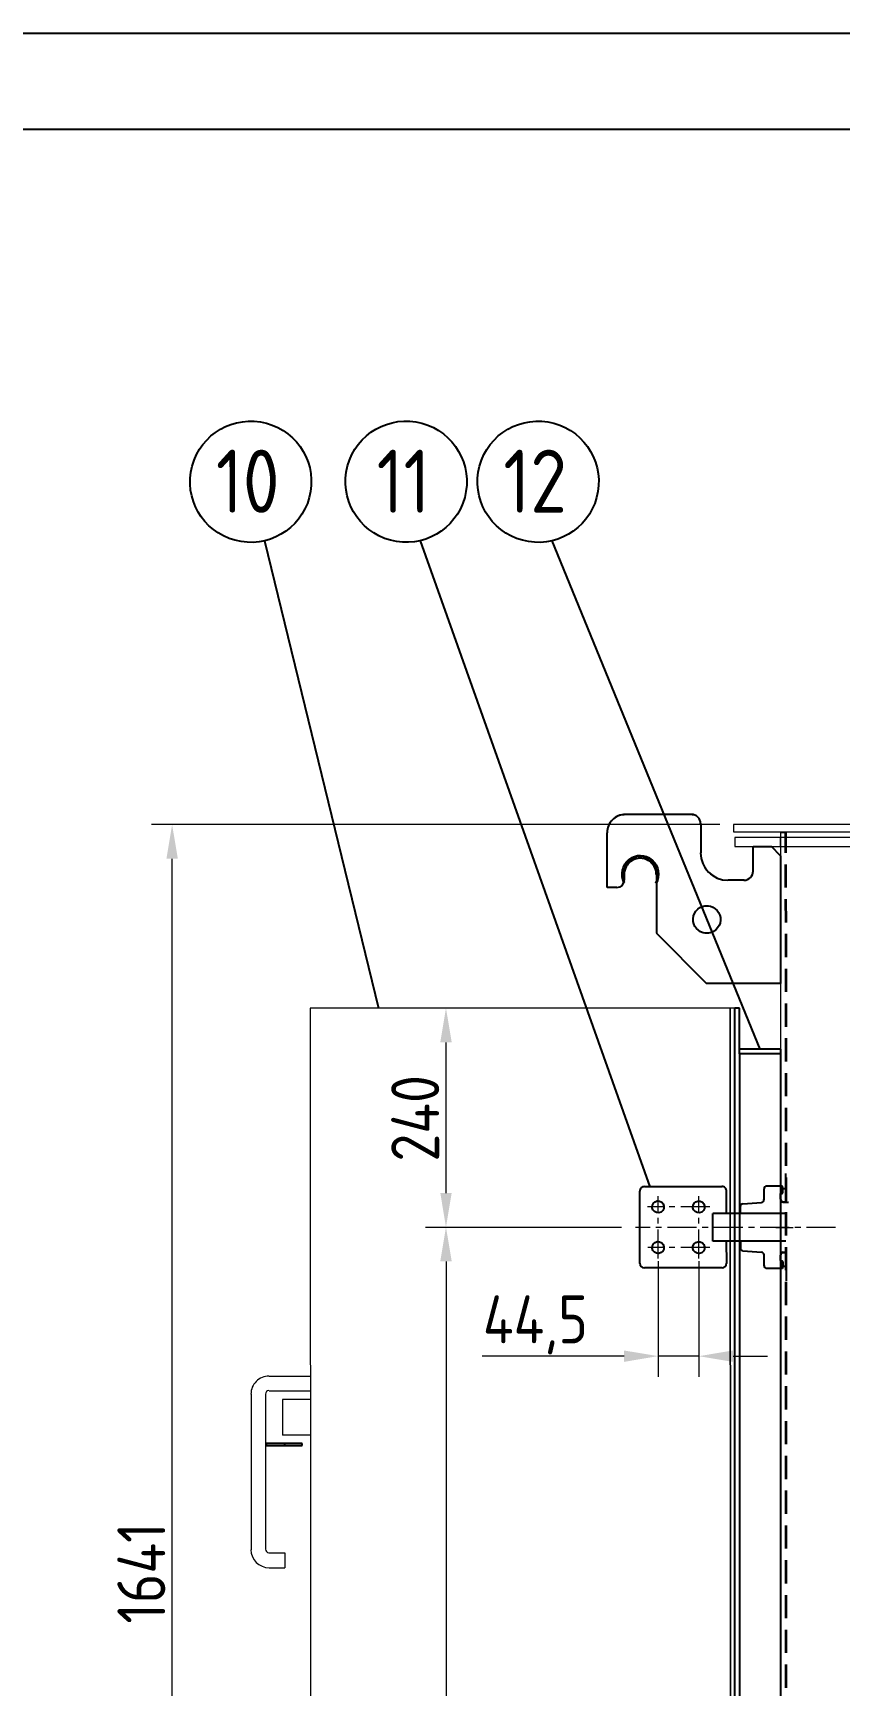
# Model space of a CAD drawing. Header units: millimetres. Extents: x -41310 to 13905, y 1865 to 89610.
# Drawn here: x 7309 to 8192, y 6601 to 8411 of the extents above; entities that cross this region are included whole.
import ezdxf

# ---------------------------------------------------------------- set-up
doc = ezdxf.new("R2010")
doc.units = ezdxf.units.MM
doc.linetypes.add('CENTER', pattern=[50.8, 31.75, -6.35, 6.35, -6.35])
doc.linetypes.add('DASHED', pattern=[19.05, 12.7, -6.35])
for name, color, linetype in [('01粗实线', 7, 'Continuous'), ('1', 4, 'Continuous'), ('5尺寸标注层', 3, 'Continuous')]:
    doc.layers.add(name, color=color, linetype=linetype)
for name, color, linetype, lineweight in [('1轮廓实线层', 7, 'Continuous', 0), ('2虚线层', 6, 'DASHED', 35), ('中心线', 1, 'CENTER', 20), ('粗实线', 7, 'Continuous', 25), ('细实线', 3, 'Continuous', 35)]:
    doc.layers.add(name, color=color, linetype=linetype, lineweight=lineweight)
doc.styles.get("Standard").update_dxf_attribs({"font": 'gbenor.shx', "bigfont": 'gbcbig.shx'})

msp = doc.modelspace()

# ---------------------------------------------------------------- linework, layer by layer
at = {"layer": '01粗实线', "extrusion": (-0.004685, -0.017452, 0.999837)}
for p, q in [((8029.7, 7555, 169.5), (7957.2, 7555, 169.2)), ((7937.2, 7475, 167.7), (7937.2, 7535, 168.7)), ((8039.7, 7545, 169.4), (8039.7, 7513, 168.8)), ((8097.2, 7520, 169.2), (8117.2, 7520, 169.3)), ((8097.2, 7493, 168.7), (8097.2, 7520, 169.2)), ((8127.2, 7510, 169.2), (8117.2, 7520, 169.3)), ((8127.2, 7510, 169.2), (8127.2, 7370, 166.7)), ((7956, 7489.4, 168), (7956, 7483, 167.9)), ((7991.2, 7489.4, 168.2), (7991.2, 7455, 167.6)), ((8087.2, 7483, 168.5), (8069.7, 7483, 168.4)), ((7948, 7475, 167.7), (7937.2, 7475, 167.7)), ((7948, 7475, 167.7), (7937.2, 7475, 167.7)), ((7991.2, 7455, 167.6), (7991.2, 7425, 167.1)), ((7991.2, 7425, 167.1), (8046.2, 7370, 166.4)), ((8127.2, 7370, 166.7), (8046.2, 7370, 166.4))]:
    msp.add_line(p, q, dxfattribs=at)
at = {"layer": '01粗实线', "ltscale": 2, "extrusion": (-0.004685, -0.017452, 0.999837)}
for p, q in [((7991.2, 7455, 167.6), (7991.2, 7425, 167.1)), ((8082.1, 7343, 166), (8077.1, 7343, 166)), ((8082.1, 7293, 165.2), (8082.1, 7343, 166)), ((8127.1, 7298, 165.5), (8082.1, 7298, 165.3)), ((8127.1, 7293, 165.4), (8082.1, 7293, 165.2)), ((8082.1, 7293, 165.2), (8082.2, 6143.2, 145.1))]:
    msp.add_line(p, q, dxfattribs=at)
at = {"layer": '01粗实线', "ltscale": 2, "extrusion": (0.012768, -0.022135, 0.999673)}
for p, q in [((8077.2, 6093.2, 144.2), (8077.1, 7343, 166)), ((8127.1, 7298, 165.5), (8127.2, 6138.2, 145.2))]:
    msp.add_line(p, q, dxfattribs=at)
at = {"layer": '01粗实线', "lineweight": -3, "ltscale": 2, "extrusion": (-0.004685, -0.017452, 0.999837)}
for p, q in [((7603.4, 6866.3, 44.4), (7563.7, 6866.3, 44.2)), ((7563.7, 6866.3, 44.2), (7563.7, 6864.2, 44.2)), ((7563.7, 6864.2, 44.2), (7603.4, 6864.2, 44.3)), ((7603.4, 6864.2, 44.3), (7603.4, 6866.3, 44.4))]:
    msp.add_line(p, q, dxfattribs=at)
at = {"layer": '01粗实线', "extrusion": (-0.004685, -0.017452, 0.999837)}
msp.add_circle((5842.2, 9273.4), 15, dxfattribs=at)
for centre, radius, start, end in [((5731.4, 9342), 20, 105.0301, 195.0301), ((5798.8, 9370.5), 10, 15.0301, 105.0301), ((5845.7, 9349.9), 30, 195.0301, 285.0301), ((5759, 9302.2), 17.6, 15.0301, 195.0301), ((5736, 9289.4), 8, 285.0301, 15.0301), ((5867.8, 9335.2), 10, 285.0301, 15.0301)]:
    msp.add_arc(centre, radius, start, end, dxfattribs=at)
at = {"layer": '1', "lineweight": -3, "ltscale": 2, "extrusion": (-0.004685, -0.017452, 0.999837)}
for p, q in [((4732.8, 8410.8, 86.3), (13904.7, 8410.8, 129.3)), ((13819.1, 8305.3, 127), (4987.5, 8305.3, 85.7))]:
    msp.add_line(p, q, dxfattribs=at)
at = {"layer": '1', "extrusion": (-0.004685, -0.017452, 0.999837)}
for p, q in [((7603.4, 6866.3, 44.4), (7583.7, 6866.3, 44.3)), ((7583.7, 6866.3, 44.3), (7583.7, 6864.2, 44.2)), ((7583.7, 6864.2, 44.2), (7603.4, 6864.2, 44.3)), ((7603.4, 6864.2, 44.3), (7603.4, 6866.3, 44.4))]:
    msp.add_line(p, q, dxfattribs=at)
at = {"layer": '1轮廓实线层', "ltscale": 2}
for p, q in [((7941, 7546.7, 168.9), (7941.8, 7547.7, 169)), ((7941.8, 7547.7, 169), (7942.6, 7548.7, 169)), ((7942.6, 7548.7, 169), (7943.5, 7549.5, 169)), ((7943.5, 7549.5, 169), (7944.5, 7550.4, 169)), ((7944.5, 7550.4, 169), (7945.5, 7551.1, 169)), ((7945.5, 7551.1, 169), (7946.5, 7551.9, 169.1)), ((7946.5, 7551.9, 169.1), (7947.6, 7552.5, 169.1)), ((7947.6, 7552.5, 169.1), (7948.7, 7553.1, 169.1)), ((7948.7, 7553.1, 169.1), (7949.9, 7553.6, 169.1)), ((7949.9, 7553.6, 169.1), (7951, 7554, 169.1)), ((7951, 7554, 169.1), (7952.2, 7554.3, 169.1)), ((7952.2, 7554.3, 169.1), (7953.5, 7554.6, 169.1)), ((7953.5, 7554.6, 169.1), (7954.7, 7554.8, 169.1)), ((7954.7, 7554.8, 169.1), (7956, 7554.9, 169.2)), ((7956, 7554.9, 169.2), (7957.2, 7555, 169.2)), ((7957.2, 7555, 169.2), (7957.2, 7555, 169.2)), ((7957.2, 7555, 169.2), (8029.7, 7555, 169.5)), ((8029.7, 7555, 169.5), (8030.3, 7554.9, 169.5)), ((8030.3, 7554.9, 169.5), (8031, 7554.9, 169.5)), ((8031, 7554.9, 169.5), (8031.6, 7554.8, 169.5)), ((8031.6, 7554.8, 169.5), (8032.2, 7554.6, 169.5)), ((8032.2, 7554.6, 169.5), (8032.8, 7554.5, 169.5)), ((8032.8, 7554.5, 169.5), (8033.4, 7554.3, 169.5)), ((8033.4, 7554.3, 169.5), (8034, 7554, 169.5)), ((8034, 7554, 169.5), (8034.5, 7553.7, 169.5)), ((8034.5, 7553.7, 169.5), (8035.1, 7553.4, 169.5)), ((8035.1, 7553.4, 169.5), (8035.6, 7553.1, 169.5)), ((8035.6, 7553.1, 169.5), (8036.1, 7552.7, 169.5)), ((8036.1, 7552.7, 169.5), (8036.6, 7552.3, 169.5)), ((8036.6, 7552.3, 169.5), (8037, 7551.8, 169.5)), ((8037, 7551.8, 169.5), (8037.4, 7551.3, 169.5)), ((8037.4, 7551.3, 169.5), (8037.8, 7550.8, 169.5)), ((8037.8, 7550.8, 169.5), (8038.2, 7550.3, 169.5)), ((8038.2, 7550.3, 169.5), (8038.5, 7549.8, 169.5)), ((8038.5, 7549.8, 169.5), (8038.8, 7549.2, 169.4)), ((8038.8, 7549.2, 169.4), (8039, 7548.6, 169.4)), ((8039, 7548.6, 169.4), (8039.2, 7548.1, 169.4)), ((8039.2, 7548.1, 169.4), (8039.4, 7547.5, 169.4)), ((7937.2, 7535, 168.7), (7937.3, 7536.2, 168.7)), ((7937.2, 7475, 167.7), (7937.2, 7535, 168.7)), ((7937.3, 7536.2, 168.7), (7937.4, 7537.5, 168.8)), ((7937.4, 7537.5, 168.8), (7937.6, 7538.7, 168.8)), ((7937.6, 7538.7, 168.8), (7937.9, 7539.9, 168.8)), ((7937.9, 7539.9, 168.8), (7938.2, 7541.1, 168.8)), ((7938.2, 7541.1, 168.8), (7938.6, 7542.3, 168.9)), ((7938.6, 7542.3, 168.9), (7939.1, 7543.5, 168.9)), ((7939.1, 7543.5, 168.9), (7939.7, 7544.6, 168.9)), ((7939.7, 7544.6, 168.9), (7940.3, 7545.7, 168.9)), ((7940.3, 7545.7, 168.9), (7941, 7546.7, 168.9)), ((8039.4, 7547.5, 169.4), (8039.5, 7546.8, 169.4)), ((8039.5, 7546.8, 169.4), (8039.6, 7546.2, 169.4)), ((8039.6, 7546.2, 169.4), (8039.7, 7545.6, 169.4)), ((8039.7, 7545.6, 169.4), (8039.7, 7545, 169.4)), ((8039.7, 7545, 169.4), (8039.7, 7545, 169.4)), ((8039.7, 7545, 169.4), (8039.7, 7513, 168.8)), ((8039.7, 7513, 168.8), (8039.8, 7511.1, 168.8)), ((8097.2, 7493, 168.7), (8097.2, 7520, 169.2)), ((8097.2, 7520, 169.2), (8097.2, 7520, 169.2)), ((8097.2, 7520, 169.2), (8117.2, 7520, 169.3)), ((8117.2, 7520, 169.3), (8117.2, 7520, 169.3)), ((8117.2, 7520, 169.3), (8127.2, 7510, 169.2)), ((7956.6, 7493.8, 168.1), (7956.3, 7492.7, 168.1)), ((7956.9, 7494.8, 168.1), (7956.6, 7493.8, 168.1)), ((7957.3, 7495.9, 168.1), (7956.9, 7494.8, 168.1)), ((7957.7, 7496.9, 168.2), (7957.3, 7495.9, 168.1)), ((7958.2, 7497.9, 168.2), (7957.7, 7496.9, 168.2)), ((7958.8, 7498.8, 168.2), (7958.2, 7497.9, 168.2)), ((7959.4, 7499.7, 168.2), (7958.8, 7498.8, 168.2)), ((7960.1, 7500.6, 168.2), (7959.4, 7499.7, 168.2)), ((7960.8, 7501.4, 168.2), (7960.1, 7500.6, 168.2)), ((7961.6, 7502.2, 168.3), (7960.8, 7501.4, 168.2)), ((7962.4, 7502.9, 168.3), (7961.6, 7502.2, 168.3)), ((7963.3, 7503.6, 168.3), (7962.4, 7502.9, 168.3)), ((7964.2, 7504.2, 168.3), (7963.3, 7503.6, 168.3)), ((7965.1, 7504.8, 168.3), (7964.2, 7504.2, 168.3)), ((7966.1, 7505.3, 168.3), (7965.1, 7504.8, 168.3)), ((7967.1, 7505.7, 168.4), (7966.1, 7505.3, 168.3)), ((7968.2, 7506.1, 168.4), (7967.1, 7505.7, 168.4)), ((7969.2, 7506.4, 168.4), (7968.2, 7506.1, 168.4)), ((7970.3, 7506.7, 168.4), (7969.2, 7506.4, 168.4)), ((7971.4, 7506.8, 168.4), (7970.3, 7506.7, 168.4)), ((7972.5, 7506.9, 168.4), (7971.4, 7506.8, 168.4)), ((7973.6, 7507, 168.4), (7972.5, 7506.9, 168.4)), ((7974.7, 7506.9, 168.4), (7973.6, 7507, 168.4)), ((7975.8, 7506.8, 168.4), (7974.7, 7506.9, 168.4)), ((7976.9, 7506.7, 168.4), (7975.8, 7506.8, 168.4)), ((7978, 7506.4, 168.4), (7976.9, 7506.7, 168.4)), ((7979.1, 7506.1, 168.4), (7978, 7506.4, 168.4)), ((7980.1, 7505.7, 168.4), (7979.1, 7506.1, 168.4)), ((7981.1, 7505.3, 168.4), (7980.1, 7505.7, 168.4)), ((7982.1, 7504.8, 168.4), (7981.1, 7505.3, 168.4)), ((7983.1, 7504.2, 168.4), (7982.1, 7504.8, 168.4)), ((7984, 7503.6, 168.4), (7983.1, 7504.2, 168.4)), ((7984.8, 7502.9, 168.4), (7984, 7503.6, 168.4)), ((7985.7, 7502.2, 168.4), (7984.8, 7502.9, 168.4)), ((7986.5, 7501.4, 168.4), (7985.7, 7502.2, 168.4)), ((7987.2, 7500.6, 168.4), (7986.5, 7501.4, 168.4)), ((7987.9, 7499.7, 168.3), (7987.2, 7500.6, 168.4)), ((7988.5, 7498.8, 168.3), (7987.9, 7499.7, 168.3)), ((7989, 7497.9, 168.3), (7988.5, 7498.8, 168.3)), ((7989.6, 7496.9, 168.3), (7989, 7497.9, 168.3)), ((7990, 7495.9, 168.3), (7989.6, 7496.9, 168.3)), ((7990.4, 7494.8, 168.3), (7990, 7495.9, 168.3)), ((7990.7, 7493.8, 168.3), (7990.4, 7494.8, 168.3)), ((7990.9, 7492.7, 168.2), (7990.7, 7493.8, 168.3)), ((8039.8, 7511.1, 168.8), (8040, 7509.2, 168.8)), ((8040, 7509.2, 168.8), (8040.3, 7507.3, 168.7)), ((8040.3, 7507.3, 168.7), (8040.7, 7505.5, 168.7)), ((8040.7, 7505.5, 168.7), (8041.2, 7503.7, 168.7)), ((8041.2, 7503.7, 168.7), (8041.8, 7501.9, 168.6)), ((8041.8, 7501.9, 168.6), (8042.6, 7500.2, 168.6)), ((8042.6, 7500.2, 168.6), (8043.4, 7498.5, 168.6)), ((8043.4, 7498.5, 168.6), (8044.4, 7496.9, 168.6)), ((8044.4, 7496.9, 168.6), (8045.5, 7495.3, 168.5)), ((8045.5, 7495.3, 168.5), (8046.6, 7493.9, 168.5)), ((8046.6, 7493.9, 168.5), (8047.9, 7492.4, 168.5)), ((8127.2, 7510, 169.2), (8127.2, 7510, 169.2)), ((8127.2, 7510, 169.2), (8127.2, 7370, 166.7)), ((7950, 7475.2, 167.7), (7949.5, 7475.1, 167.7)), ((7950.5, 7475.4, 167.7), (7950, 7475.2, 167.7)), ((7951, 7475.5, 167.7), (7950.5, 7475.4, 167.7)), ((7951.5, 7475.8, 167.8), (7951, 7475.5, 167.7)), ((7951.9, 7476, 167.8), (7951.5, 7475.8, 167.8)), ((7952.3, 7476.2, 167.8), (7951.9, 7476, 167.8)), ((7952.8, 7476.5, 167.8), (7952.3, 7476.2, 167.8)), ((7953.2, 7476.8, 167.8), (7952.8, 7476.5, 167.8)), ((7953.5, 7477.2, 167.8), (7953.2, 7476.8, 167.8)), ((7953.9, 7477.5, 167.8), (7953.5, 7477.2, 167.8)), ((7954.2, 7477.9, 167.8), (7953.9, 7477.5, 167.8)), ((7954.5, 7478.3, 167.8), (7954.2, 7477.9, 167.8)), ((7954.8, 7478.7, 167.8), (7954.5, 7478.3, 167.8)), ((7955.1, 7479.2, 167.8), (7954.8, 7478.7, 167.8)), ((7955.3, 7479.6, 167.8), (7955.1, 7479.2, 167.8)), ((7955.5, 7480.1, 167.8), (7955.3, 7479.6, 167.8)), ((7955.7, 7480.6, 167.9), (7955.5, 7480.1, 167.8)), ((7955.8, 7481.1, 167.9), (7955.7, 7480.6, 167.9)), ((7955.9, 7481.5, 167.9), (7955.8, 7481.1, 167.9)), ((7956, 7482, 167.9), (7955.9, 7481.5, 167.9)), ((7956.1, 7490.5, 168), (7956, 7489.4, 168)), ((7956, 7489.4, 168), (7956, 7489.4, 168)), ((7956, 7489.4, 168), (7956, 7483, 167.9)), ((7956, 7483, 167.9), (7956, 7482.5, 167.9)), ((7956, 7482.5, 167.9), (7956, 7482, 167.9)), ((7956.2, 7491.6, 168.1), (7956.1, 7490.5, 168)), ((7956.3, 7492.7, 168.1), (7956.2, 7491.6, 168.1)), ((7991.1, 7491.6, 168.2), (7990.9, 7492.7, 168.2)), ((7991.2, 7490.5, 168.2), (7991.1, 7491.6, 168.2)), ((7991.2, 7489.4, 168.2), (7991.2, 7490.5, 168.2)), ((7991.2, 7479.9, 168), (7991.2, 7489.4, 168.2)), ((7991.2, 7455, 167.6), (7991.2, 7479.9, 168)), ((7991.2, 7479.9, 168), (7991.2, 7479.9, 168)), ((8047.9, 7492.4, 168.5), (8049.2, 7491.1, 168.5)), ((8049.2, 7491.1, 168.5), (8050.6, 7489.9, 168.5)), ((8050.6, 7489.9, 168.5), (8052.1, 7488.7, 168.5)), ((8052.1, 7488.7, 168.5), (8053.7, 7487.6, 168.4)), ((8053.7, 7487.6, 168.4), (8055.3, 7486.7, 168.4)), ((8055.3, 7486.7, 168.4), (8057, 7485.8, 168.4)), ((8057, 7485.8, 168.4), (8058.7, 7485.1, 168.4)), ((8058.7, 7485.1, 168.4), (8060.5, 7484.4, 168.4)), ((8060.5, 7484.4, 168.4), (8062.3, 7483.9, 168.4)), ((8062.3, 7483.9, 168.4), (8064.1, 7483.5, 168.4)), ((8064.1, 7483.5, 168.4), (8066, 7483.2, 168.4)), ((8066, 7483.2, 168.4), (8067.8, 7483, 168.4)), ((8067.8, 7483, 168.4), (8069.7, 7483, 168.4)), ((8069.7, 7483, 168.4), (8069.7, 7483, 168.4)), ((8069.7, 7483, 168.4), (8087.2, 7483, 168.5)), ((8087.2, 7483, 168.5), (8087.9, 7483, 168.5)), ((8087.9, 7483, 168.5), (8088.5, 7483.1, 168.5)), ((8088.5, 7483.1, 168.5), (8089.1, 7483.2, 168.5)), ((8089.1, 7483.2, 168.5), (8089.7, 7483.3, 168.5)), ((8089.7, 7483.3, 168.5), (8090.3, 7483.5, 168.5)), ((8090.3, 7483.5, 168.5), (8090.9, 7483.7, 168.5)), ((8090.9, 7483.7, 168.5), (8091.5, 7483.9, 168.6)), ((8091.5, 7483.9, 168.6), (8092, 7484.2, 168.6)), ((8092, 7484.2, 168.6), (8092.6, 7484.5, 168.6)), ((8092.6, 7484.5, 168.6), (8093.1, 7484.9, 168.6)), ((8093.1, 7484.9, 168.6), (8093.6, 7485.3, 168.6)), ((8093.6, 7485.3, 168.6), (8094.1, 7485.7, 168.6)), ((8094.1, 7485.7, 168.6), (8094.5, 7486.1, 168.6)), ((8094.5, 7486.1, 168.6), (8094.9, 7486.6, 168.6)), ((8094.9, 7486.6, 168.6), (8095.3, 7487.1, 168.6)), ((8095.3, 7487.1, 168.6), (8095.7, 7487.6, 168.6)), ((8095.7, 7487.6, 168.6), (8096, 7488.2, 168.6)), ((8096, 7488.2, 168.6), (8096.3, 7488.7, 168.7)), ((8096.3, 7488.7, 168.7), (8096.5, 7489.3, 168.7)), ((8096.5, 7489.3, 168.7), (8096.7, 7489.9, 168.7)), ((8096.7, 7489.9, 168.7), (8096.9, 7490.5, 168.7)), ((8096.9, 7490.5, 168.7), (8097, 7491.1, 168.7)), ((8097, 7491.1, 168.7), (8097.1, 7491.7, 168.7)), ((8097.1, 7491.7, 168.7), (8097.2, 7492.3, 168.7)), ((8097.2, 7492.3, 168.7), (8097.2, 7493, 168.7)), ((8097.2, 7493, 168.7), (8097.2, 7493, 168.7)), ((7948, 7475, 167.7), (7937.2, 7475, 167.7)), ((7937.2, 7475, 167.7), (7937.2, 7475, 167.7)), ((7948.5, 7475, 167.7), (7948, 7475, 167.7)), ((7948, 7475, 167.7), (7948, 7475, 167.7)), ((7949, 7475, 167.7), (7948.5, 7475, 167.7)), ((7949.5, 7475.1, 167.7), (7949, 7475, 167.7)), ((7991.2, 7425, 167.1), (7991.2, 7455, 167.6)), ((7991.2, 7455, 167.6), (7991.2, 7455, 167.6)), ((8046.2, 7370, 166.4), (7991.2, 7425, 167.1)), ((7991.2, 7425, 167.1), (7991.2, 7425, 167.1)), ((8127.2, 7370, 166.7), (8046.2, 7370, 166.4)), ((8046.2, 7370, 166.4), (8046.2, 7370, 166.4)), ((8127.2, 7370, 166.7), (8127.2, 7370, 166.7))]:
    msp.add_line(p, q, dxfattribs=at)
at = {"layer": '1轮廓实线层', "ltscale": 2, "extrusion": (-0.004685, -0.017452, 0.999837)}
for p, q in [((8029.7, 7555, 169.5), (7957.2, 7555, 169.2)), ((7937.2, 7535, 168.7), (7937.2, 7475, 167.7)), ((8039.7, 7513, 168.8), (8039.7, 7545, 169.4)), ((9390.6, 7544, 175.7), (8075.6, 7544, 169.5)), ((8075.6, 7544, 169.5), (8075.6, 7536, 169.4)), ((8075.6, 7536, 169.4), (9390.6, 7536, 175.5)), ((8127.1, 7530, 169.5), (8077.1, 7530, 169.3)), ((8077.1, 7530, 169.3), (8077.1, 7520, 169.1)), ((8133.1, 7535, 169.6), (8127.1, 7535, 169.6)), ((8127.1, 7535, 169.6), (8127.2, 5989.2, 142.6)), ((9339.1, 7530, 175.2), (8127.1, 7530, 169.5)), ((8127.1, 7530, 169.5), (8127.1, 7520, 169.3)), ((8127.1, 7520, 169.3), (8127.1, 7530, 169.5)), ((8077.1, 7520, 169.1), (8127.1, 7520, 169.3)), ((8117.2, 7520, 169.3), (8097.2, 7520, 169.2)), ((8097.2, 7520, 169.2), (8097.2, 7493, 168.7)), ((8127.2, 7510, 169.2), (8117.2, 7520, 169.3)), ((8127.1, 7520, 169.3), (9339.1, 7520, 175)), ((8127.2, 7370, 166.7), (8127.2, 7510, 169.2)), ((7956, 7483, 167.9), (7956, 7489.4, 168)), ((7991.2, 7489.4, 168.2), (7991.2, 7479.9, 168)), ((7991.2, 7479.9, 168), (7991.2, 7455, 167.6)), ((8087.2, 7483, 168.5), (8069.7, 7483, 168.4)), ((7937.2, 7475, 167.7), (7948, 7475, 167.7)), ((7991.2, 7455, 167.6), (7991.2, 7425, 167.1)), ((7991.2, 7425, 167.1), (8046.2, 7370, 166.4)), ((8046.2, 7370, 166.4), (8127.2, 7370, 166.7)), ((8072.1, 7343, 166), (7612.1, 7343, 163.8)), ((7612.1, 7343, 163.8), (7612.3, 5908.2, 138.8)), ((8072.2, 5908.2, 141), (8072.1, 7343, 166)), ((8077.1, 7343, 166), (8072.1, 7343, 166)), ((8072.1, 7343, 166), (8072.2, 6093.2, 144.2)), ((8077.2, 6093.2, 144.2), (8077.1, 7343, 166)), ((7581.8, 6914.6, -66), (7581.8, 6875.6, -66.7)), ((7584.3, 6746.7, 153.3), (7584.3, 6730.1, 153))]:
    msp.add_line(p, q, dxfattribs=at)
at = {"layer": '1轮廓实线层', "color": 3, "ltscale": 2, "extrusion": (-0.004685, -0.017452, 0.999837)}
for p, q in [((8060.6, 7544, 169.5), (7438.4, 7544, 166.5)), ((7461, 5940.7, 138.7), (7460.9, 7506.5, 166)), ((7953.1, 7343, 165.4), (7738.4, 7343, 164.4)), ((7760.9, 7140.5, 161), (7760.9, 7305.5, 163.9)), ((7953.1, 7103, 161.3), (7738.4, 7103, 160.2)), ((7953.1, 7103, 161.3), (7738.4, 7103, 160.2)), ((7760.9, 7065.5, 159.7), (7761, 5940.7, 140.1)), ((7993.2, 7065.8, 160.8), (7993.2, 6939.3, 158.6)), ((8037.7, 7065.8, 161), (8037.7, 6939.3, 158.8)), ((7955.7, 6961.8, 158.8), (7800.3, 6961.8, 158.1)), ((8037.7, 6961.8, 159.2), (7993.2, 6961.8, 159)), ((8075.2, 6961.8, 159.4), (8112.7, 6961.8, 159.5))]:
    msp.add_line(p, q, dxfattribs=at)
at = {"layer": '1轮廓实线层', "ltscale": 2, "extrusion": (-0.009372, -1.42003e-16, 0.999956)}
for p, q in [((7567, 6940, 156.6), (7612.2, 6940, 156.8)), ((7547.2, 6920.2, 156.2), (7547.2, 6749.9, 153.2)), ((7563.2, 6920.2, 156.2), (7563.2, 6750.5, 153.3)), ((7567, 6924, 156.3), (7612.2, 6924, 156.5)), ((7613.2, 6914.6, -65.8), (7581.8, 6914.6, -66)), ((7613.2, 6875.6, -66.5), (7581.8, 6875.6, -66.7)), ((7567, 6746.7, 153.2), (7584.3, 6746.7, 153.3)), ((7567, 6730.1, 152.9), (7584.3, 6730.1, 153))]:
    msp.add_line(p, q, dxfattribs=at)
at = {"layer": '1轮廓实线层', "ltscale": 2, "extrusion": (-0.004685, -0.017452, 0.999837)}
for centre, radius, start, end in [((5731.4, 9342), 20, 105.0301, 195.0301), ((5798.8, 9370.5), 10, 15.0301, 105.0301), ((5845.7, 9349.9), 30, 195.0301, 285.0301), ((5759, 9302.2), 17.6, 15.0301, 195.0301), ((5736, 9289.4), 8, 285.0301, 357.6522), ((5736, 9289.4), 8, 357.6522, 15.0301), ((5867.8, 9335.2), 10, 285.0301, 15.0301), ((5842.2, 9273.4), 15, 30.0602, 210.0602), ((5842.2, 9273.4), 15, 210.0602, 30.0602), ((5513.9, 8647), 19.8, 105.0301, 195.0301), ((5513.9, 8647), 3.84, 105.0301, 195.0301), ((5558.1, 8482.5), 19.8, 195.0301, 285.0301), ((5557.9, 8483), 3.84, 195.0301, 285.0301)]:
    msp.add_arc(centre, radius, start, end, dxfattribs=at)
at = {"layer": '1轮廓实线层', "color": 3, "extrusion": (-0.004685, -0.017452, 0.999837)}
for points in [[(5265.5, 9187.4), (5253.4, 9184.1), (5249.7, 9222)], [(5607.3, 9071), (5595.2, 9067.8), (5591.5, 9105.6)], [(5638, 8908.4), (5650, 8911.7), (5653.7, 8873.9)], [(5669.5, 8839.3), (5657.4, 8836), (5653.7, 8873.9)]]:
    msp.add_solid(points, dxfattribs=at)
at = {"layer": '1轮廓实线层', "color": 3, "ltscale": 2, "extrusion": (-0.004685, -0.017452, 0.999837)}
for points in [[(5880.1, 8781.9), (5876.9, 8794), (5914.7, 8797.7)], [(5992.3, 8825), (5995.5, 8812.9), (5957.7, 8809.2)]]:
    msp.add_solid(points, dxfattribs=at)
at = {"layer": '2虚线层', "ltscale": 2, "extrusion": (-0.004685, -0.017452, 0.999837)}
msp.add_line((8133.2, 5989.2, 142.7), (8133.1, 7535, 169.6), dxfattribs=at)
at = {"layer": '5尺寸标注层', "ltscale": 2, "extrusion": (-0.004685, -0.017452, 0.999837)}
for p, q in [((7562, 7854.6, 172.5), (7687, 7343, 164.2)), ((7732.3, 7854.6, 173.3), (7983.9, 7147.5, 162.2)), ((7876.8, 7854.6, 174), (8104.6, 7298, 165.4))]:
    msp.add_line(p, q, dxfattribs=at)
for centre in [(5235.5, 9606.9), (5399.9, 9651.1), (5539.5, 9688.5)]:
    msp.add_circle(centre, 66.4, dxfattribs=at)
at = {"layer": '中心线', "extrusion": (-0.004685, -0.017452, 0.999837)}
for p, q in [((7993.2, 7069, 160.8), (7993.1, 7137, 162)), ((8037.7, 7069, 161.1), (8037.6, 7137, 162.2)), ((8049.6, 7125.3, 162.1), (7981.6, 7125.3, 161.8)), ((8187.4, 7103, 162.4), (7968.1, 7103, 161.3)), ((8122.1, 7103, 162), (8138.1, 7103, 162.1)), ((8122.9, 7103, 162.1), (8140.9, 7103, 162.1)), ((8049.6, 7080.8, 161.3), (7981.7, 7080.8, 161))]:
    msp.add_line(p, q, dxfattribs=at)
at = {"layer": '粗实线', "extrusion": (-0.004685, -0.017452, 0.999837)}
for p, q in [((8133.1, 7130.5, 162.6), (8133.1, 7161.8, 163.1)), ((7973.2, 7063.5, 160.7), (7973.1, 7142.5, 162)), ((8063.1, 7147.5, 162.5), (7978.1, 7147.5, 162.1)), ((8068.1, 7118, 162.1), (8068.1, 7142.5, 162.5)), ((8109.1, 7133.3, 162.5), (8109.1, 7145, 162.7)), ((8129.1, 7148, 162.9), (8112.1, 7148, 162.8)), ((8127.1, 7133.7, 162.6), (8127.1, 7139.9, 162.7)), ((8127.1, 7139.4, 162.7), (8127.1, 7133.4, 162.6)), ((8128.1, 7140, 162.7), (8128.6, 7140, 162.7)), ((8129.1, 7144.5, 162.8), (8129.1, 7148, 162.9)), ((8129.1, 7144.5, 162.8), (8129.1, 7148, 162.9)), ((8129.6, 7141, 162.7), (8129.6, 7144.5, 162.8)), ((8130.6, 7145.5, 162.8), (8133.1, 7145.5, 162.8)), ((8133.1, 7145.5, 162.8), (8133.1, 7130.5, 162.6)), ((8133.1, 7118, 162.4), (8053.1, 7118, 162)), ((8053.1, 7088, 161.5), (8053.1, 7118, 162)), ((8083.1, 7118, 162.1), (8083.1, 7125.8, 162.3)), ((8085.9, 7128.7, 162.3), (8106.4, 7130.3, 162.4)), ((8133.1, 7130.5, 162.6), (8129.9, 7130.5, 162.6)), ((8129.9, 7130.5, 162.6), (8135.9, 7130.5, 162.6)), ((8130.1, 7130.5, 162.6), (8133.1, 7130.5, 162.6)), ((8133.1, 7088, 161.8), (8053.1, 7088, 161.5)), ((8068.2, 7063.5, 161.1), (8068.1, 7088, 161.5)), ((8083.1, 7088, 161.6), (8083.1, 7080.3, 161.5)), ((8085.9, 7077.3, 161.4), (8106.4, 7075.8, 161.5)), ((8109.1, 7061, 161.3), (8109.1, 7072.8, 161.5)), ((8127.1, 7066.7, 161.4), (8127.1, 7072.7, 161.5)), ((8127.1, 7072.3, 161.5), (8127.1, 7066.2, 161.4)), ((8128.2, 7066, 161.4), (8128.7, 7066, 161.4)), ((8129.2, 7061.6, 161.4), (8129.2, 7058, 161.3)), ((8129.7, 7065, 161.4), (8129.7, 7061.5, 161.4)), ((8133.1, 7075.5, 161.6), (8129.9, 7075.5, 161.6)), ((8129.9, 7075.5, 161.6), (8133.1, 7075.5, 161.6)), ((8130.1, 7075.5, 161.6), (8133.1, 7075.5, 161.6)), ((8130.7, 7060.5, 161.3), (8133.2, 7060.5, 161.4)), ((8133.1, 7075.5, 161.6), (8133.2, 7044.3, 161.1)), ((8133.2, 7060.5, 161.4), (8133.1, 7075.5, 161.6)), ((8063.2, 7058.5, 161), (7978.2, 7058.5, 160.6)), ((8129.2, 7058, 161.3), (8112.2, 7058, 161.2))]:
    msp.add_line(p, q, dxfattribs=at)
for centre in [(5872.3, 8955.6), (5915.3, 8967.1), (5883.8, 8912.6), (5926.8, 8924.1)]:
    msp.add_circle(centre, 6.5, dxfattribs=at)
for centre, radius, start, end in [((5853.3, 8968.3), 5, 105.0301, 195.0301), ((5935.4, 8990.4), 5, 15.0301, 105.0301), ((5979.3, 8992.6), 3, 289.4288, 15.0301), ((5982.1, 9005.5), 3, 105.0301, 195.0301), ((6002.5, 9006.3), 4.93, 140.9417, 202.1349), ((5999.1, 9003.9), 1, 105.0301, 195.0301), ((6003.1, 9000), 3.87, 202.4874, 268.684), ((6002.5, 8999.1), 3, 195.0301, 285.0301), ((5999.1, 9005.9), 1, 285.0301, 15.0301), ((6000.1, 9009.8), 1, 105.0301, 195.0301), ((5962, 8980.1), 3, 109.4288, 195.0301), ((5973.8, 8936.3), 3, 195.0301, 280.6314), ((5873.8, 8892), 5, 195.0301, 285.0301), ((5955.9, 8914.1), 5, 285.0301, 15.0301), ((5995.1, 8934.1), 3, 15.0301, 100.6314), ((6003.9, 8924.4), 3, 195.0301, 285.0301), ((6021.9, 8933.9), 4.93, 187.9253, 249.1185), ((6019.3, 8939.7), 3.87, 121.3761, 187.5728), ((6018.3, 8940.2), 3, 105.0301, 195.0301), ((6017.8, 8934.3), 1, 195.0301, 285.0301), ((6018.8, 8932.5), 1, 15.0301, 105.0301), ((6021.6, 8929.7), 1, 195.0301, 285.0301)]:
    msp.add_arc(centre, radius, start, end, dxfattribs=at)
at = {"layer": '细实线', "linetype": 'ByBlock', "extrusion": (-0.004685, -0.017452, 0.999837)}
msp.add_arc((5759, 9302.2), 20, 346.6724, 221.1001, dxfattribs=at)

# ---------------------------------------------------------------- texts
at = {"layer": '1轮廓实线层', "color": 3, "ltscale": 2, "extrusion": (-0.004685, -0.017452, 0.999837)}
for s, rotation, p in [('240', 105.0301, (5627.9, 8941.3)), ('44,5', 15.0301, (5725.7, 8761.5)), ('1641', 105.0301, (5469.4, 8374.8))]:
    msp.add_text(s, height=52.5, rotation=rotation, dxfattribs=at).set_placement(p)
at = {"layer": '5尺寸标注层', "ltscale": 2, "extrusion": (-0.004685, -0.017452, 0.999837)}
for s, p in [('10', (5207.5, 9564.2)), ('11', (5377.5, 9609.8)), ('12', (5511.5, 9645.8))]:
    msp.add_text(s, height=69.12, rotation=15.0301, dxfattribs=at).set_placement(p)

doc.saveas('drawing.dxf')
